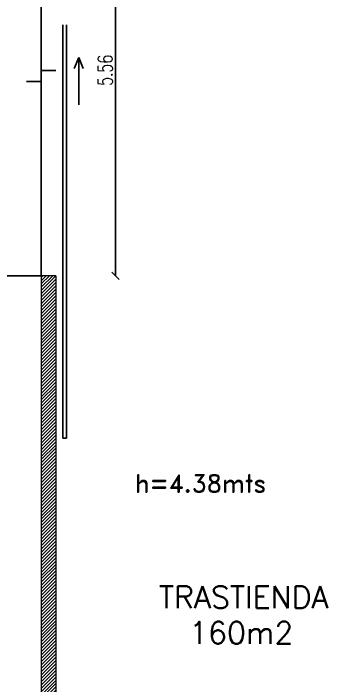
# Model space of a CAD drawing. Header units: millimetres. Extents: x 2448 to 2576, y 1154 to 1321.
# Drawn here: x 2498.99 to 2503.26, y 1205.11 to 1214.21 of the extents above; entities that cross this region are included whole.
import ezdxf

# ---------------------------------------------------------------- set-up
doc = ezdxf.new("R2010")
doc.units = ezdxf.units.MM
doc.linetypes.add('ACAD_ISO02W100', pattern=[15, 12, -3])
doc.linetypes.add('X-REF T19$0$ACAD_ISO02W100', pattern=[15, 12, -3])
for name, color, linetype in [('COTAS', 7, 'Continuous'), ('E-GENERAL', 8, 'Continuous'), ('T_TEXTOS', 3, 'Continuous'), ('X-REF T19$0$A-CARPINTERIA METALICA', 1, 'Continuous'), ('X-REF T19$0$A-CORDONES', 1, 'Continuous'), ('X-REF T19$0$A-HATCH', 8, 'Continuous'), ('X-REF T19$0$A-MAMPOSTERIA', 5, 'Continuous'), ('X-REF T19$0$E-GENERAL', 8, 'Continuous')]:
    doc.layers.add(name, color=color, linetype=linetype)
doc.styles.add('COTAS', font='ROMANS.shx', dxfattribs={"width": 0.7})
doc.styles.add('ROMAND', font='romand', dxfattribs={"height": 0.15})
doc.styles.add('ROMANS', font='ROMANS')
doc.dimstyles.new('COTA-I-N-2-85', dxfattribs={"dimscale": 0, "dimtxt": 0.2, "dimasz": 0.1, "dimexe": 0, "dimexo": 0, "dimgap": 0.04, "dimtad": 1, "dimzin": 1, "dimdsep": 46, "dimtxsty": 'COTAS', "dimblk": 'OBLIQUE', "dimcen": 0.1, "dimse1": 1, "dimse2": 1, "dimclrd": 256, "dimclre": 256, "dimclrt": 256, "dimadec": 0, "dimazin": 0, "dimtfac": 1, "dimtmove": 1, "dimatfit": 3, "dimldrblk": 'OBLIQUE', "dimfxl": 1, "dimtvp": -0.8, "dimtolj": 1, "dimtzin": 0, "dimarcsym": 0})

# ---------------------------------------------------------------- blocks, each defined once
blk = doc.blocks.new('_Oblique')
at = {"color": 0, "linetype": 'ByBlock', "lineweight": -2}
blk.add_line((-0.5, -0.5), (0.5, 0.5), dxfattribs=at)
blk = doc.blocks.new('*D72')
at = {"layer": 'COTAS', "linetype": 'ACAD_ISO02W100', "lineweight": -2, "transparency": 16777216}
blk.add_line((2510.7074, 1201.2411), (2499.5641, 1201.2411), dxfattribs=at)
at = {"layer": 'DEFPOINTS', "color": 0, "linetype": 'ACAD_ISO02W100', "transparency": 16777216}
for p in [(2499.5641, 1207.6753), (2510.7074, 1207.6753), (2499.5641, 1201.2411)]:
    blk.add_point(p, dxfattribs=at)
at = {"layer": 'COTAS', "linetype": 'ACAD_ISO02W100', "lineweight": -2, "transparency": 16777216, "xscale": 0.1, "yscale": 0.1, "zscale": 0.1, "rotation": 180}
blk.add_blockref('_Oblique', (2499.5641, 1201.2411), dxfattribs=at)
at = {"layer": 'COTAS', "linetype": 'ACAD_ISO02W100', "lineweight": -2, "transparency": 16777216, "xscale": 0.1, "yscale": 0.1, "zscale": 0.1}
blk.add_blockref('_Oblique', (2510.7074, 1201.2411), dxfattribs=at)
at = {"layer": 'COTAS', "linetype": 'ACAD_ISO02W100', "transparency": 16777216, "insert": (2505.1358, 1201.3811), "char_height": 0.2, "attachment_point": 5, "style": 'COTAS'}
blk.add_mtext('\\A1;11.14', dxfattribs=at)
blk = doc.blocks.new('*D77')
at = {"linetype": 'ACAD_ISO02W100', "lineweight": -2, "transparency": 16777216}
blk.add_line((2500.3738, 1210.6607), (2500.3738, 1216.2243), dxfattribs=at)
at = {"layer": 'DEFPOINTS', "color": 0, "linetype": 'ACAD_ISO02W100', "transparency": 16777216}
for p in [(2499.4648, 1216.2243), (2500.3738, 1216.2243), (2499.4648, 1210.6607)]:
    blk.add_point(p, dxfattribs=at)
at = {"linetype": 'ACAD_ISO02W100', "lineweight": -2, "transparency": 16777216, "xscale": 0.1, "yscale": 0.1, "zscale": 0.1}
for p, rotation in [((2500.3738, 1216.2243), 90), ((2500.3738, 1210.6607), 270)]:
    blk.add_blockref('_Oblique', p, dxfattribs=dict(at, rotation=rotation))
at = {"linetype": 'ACAD_ISO02W100', "transparency": 16777216, "insert": (2500.2338, 1213.4425), "char_height": 0.2, "attachment_point": 5, "rotation": 90, "style": 'COTAS'}
blk.add_mtext('\\A1;5.56', dxfattribs=at)

msp = doc.modelspace()

# ---------------------------------------------------------------- hatches: boundary and pattern name
at = {"layer": 'X-REF T19$0$A-HATCH'}
h = msp.add_hatch(dxfattribs=at)
h.set_pattern_fill('ANSI31', color=256, scale=0.01, style=0)
h.set_pattern_definition([(45, (2241.705422, 1029.624675), (-0.0224506403, 0.0224506403), [])])
h.paths.add_polyline_path([(2499.5641, 1202.4553), (2499.3655, 1202.4553), (2499.3655, 1200.1142), (2499.5641, 1200.1142)])
h.paths.add_polyline_path([(2499.3655, 1203.5553), (2499.5641, 1203.5553), (2499.5641, 1210.6607), (2499.3655, 1210.6607)])

# ---------------------------------------------------------------- linework, layer by layer
for p, q in [((2499.3655, 1213.4425), (2499.5655, 1213.4425)), ((2499.1655, 1213.2925), (2499.3655, 1213.2925))]:
    msp.add_line(p, q)
at = {"layer": 'E-GENERAL', "linetype": 'ACAD_ISO02W100'}
for p, q in [((2499.8745, 1213.617), (2499.8125, 1213.4678)), ((2499.8745, 1212.9774), (2499.8745, 1213.617)), ((2499.8745, 1213.617), (2499.9365, 1213.4678))]:
    msp.add_line(p, q, dxfattribs=at)
at = {"layer": 'X-REF T19$0$A-CARPINTERIA METALICA', "linetype": 'X-REF T19$0$ACAD_ISO02W100'}
for p, q in [((2499.6613, 1214.0597), (2499.6613, 1208.4597)), ((2499.7113, 1214.0597), (2499.7113, 1208.4597)), ((2499.6613, 1208.4597), (2499.7113, 1208.4597))]:
    msp.add_line(p, q, dxfattribs=at)
at = {"layer": 'X-REF T19$0$A-CORDONES', "linetype": 'Continuous'}
for p, q in [((2499.3655, 1216.2243), (2499.3655, 1210.6607)), ((2499.3655, 1210.6607), (2494.4208, 1210.6607))]:
    msp.add_line(p, q, dxfattribs=at)
at = {"layer": 'X-REF T19$0$A-MAMPOSTERIA', "lineweight": 13}
for p, q in [((2499.3655, 1210.6607), (2499.3655, 1203.5553)), ((2499.5641, 1210.6607), (2499.3655, 1210.6607)), ((2499.5641, 1210.6607), (2499.5641, 1203.5553))]:
    msp.add_line(p, q, dxfattribs=at)
at = {"layer": 'X-REF T19$0$E-GENERAL', "linetype": 'X-REF T19$0$ACAD_ISO02W100'}
for p, q in [((2499.8745, 1213.617), (2499.8125, 1213.4678)), ((2499.8745, 1212.9774), (2499.8745, 1213.617)), ((2499.8745, 1213.617), (2499.9365, 1213.4678))]:
    msp.add_line(p, q, dxfattribs=at)

# ---------------------------------------------------------------- texts
at = {"style": 'ROMAND'}
msp.add_text('h=4.38mts', height=0.23751, dxfattribs=at).set_placement((2500.6354, 1207.7274))
at = {"layer": 'T_TEXTOS', "style": 'ROMANS'}
for s, p in [('TRASTIENDA', (2500.962, 1206.1566)), ('160m2', (2501.3717, 1205.6748))]:
    msp.add_text(s, height=0.3, dxfattribs=at).set_placement(p)

# ---------------------------------------------------------------- dimensions: what is measured, and where the dimension line sits
at = {"linetype": 'ACAD_ISO02W100'}
dim = msp.add_linear_dim(base=(2500.3738, 1216.2243), p1=(2499.4648, 1210.6607), p2=(2499.4648, 1216.2243), angle=90, dimstyle='COTA-I-N-2-85', override={"dimscale": 1}, dxfattribs=at)
dim.commit()
dim.dimension.update_dxf_attribs({"geometry": '*D77', "text_midpoint": (2500.3738, 1213.4425), "dimtype": 160})
at = {"layer": 'COTAS', "linetype": 'ACAD_ISO02W100'}
dim = msp.add_linear_dim(base=(2499.5641, 1201.2411), p1=(2510.7074, 1207.6753), p2=(2499.5641, 1207.6753), dimstyle='COTA-I-N-2-85', override={"dimscale": 1}, dxfattribs=at)
dim.commit()
dim.dimension.update_dxf_attribs({"geometry": '*D72', "text_midpoint": (2505.1358, 1201.3811)})

doc.saveas('drawing.dxf')
